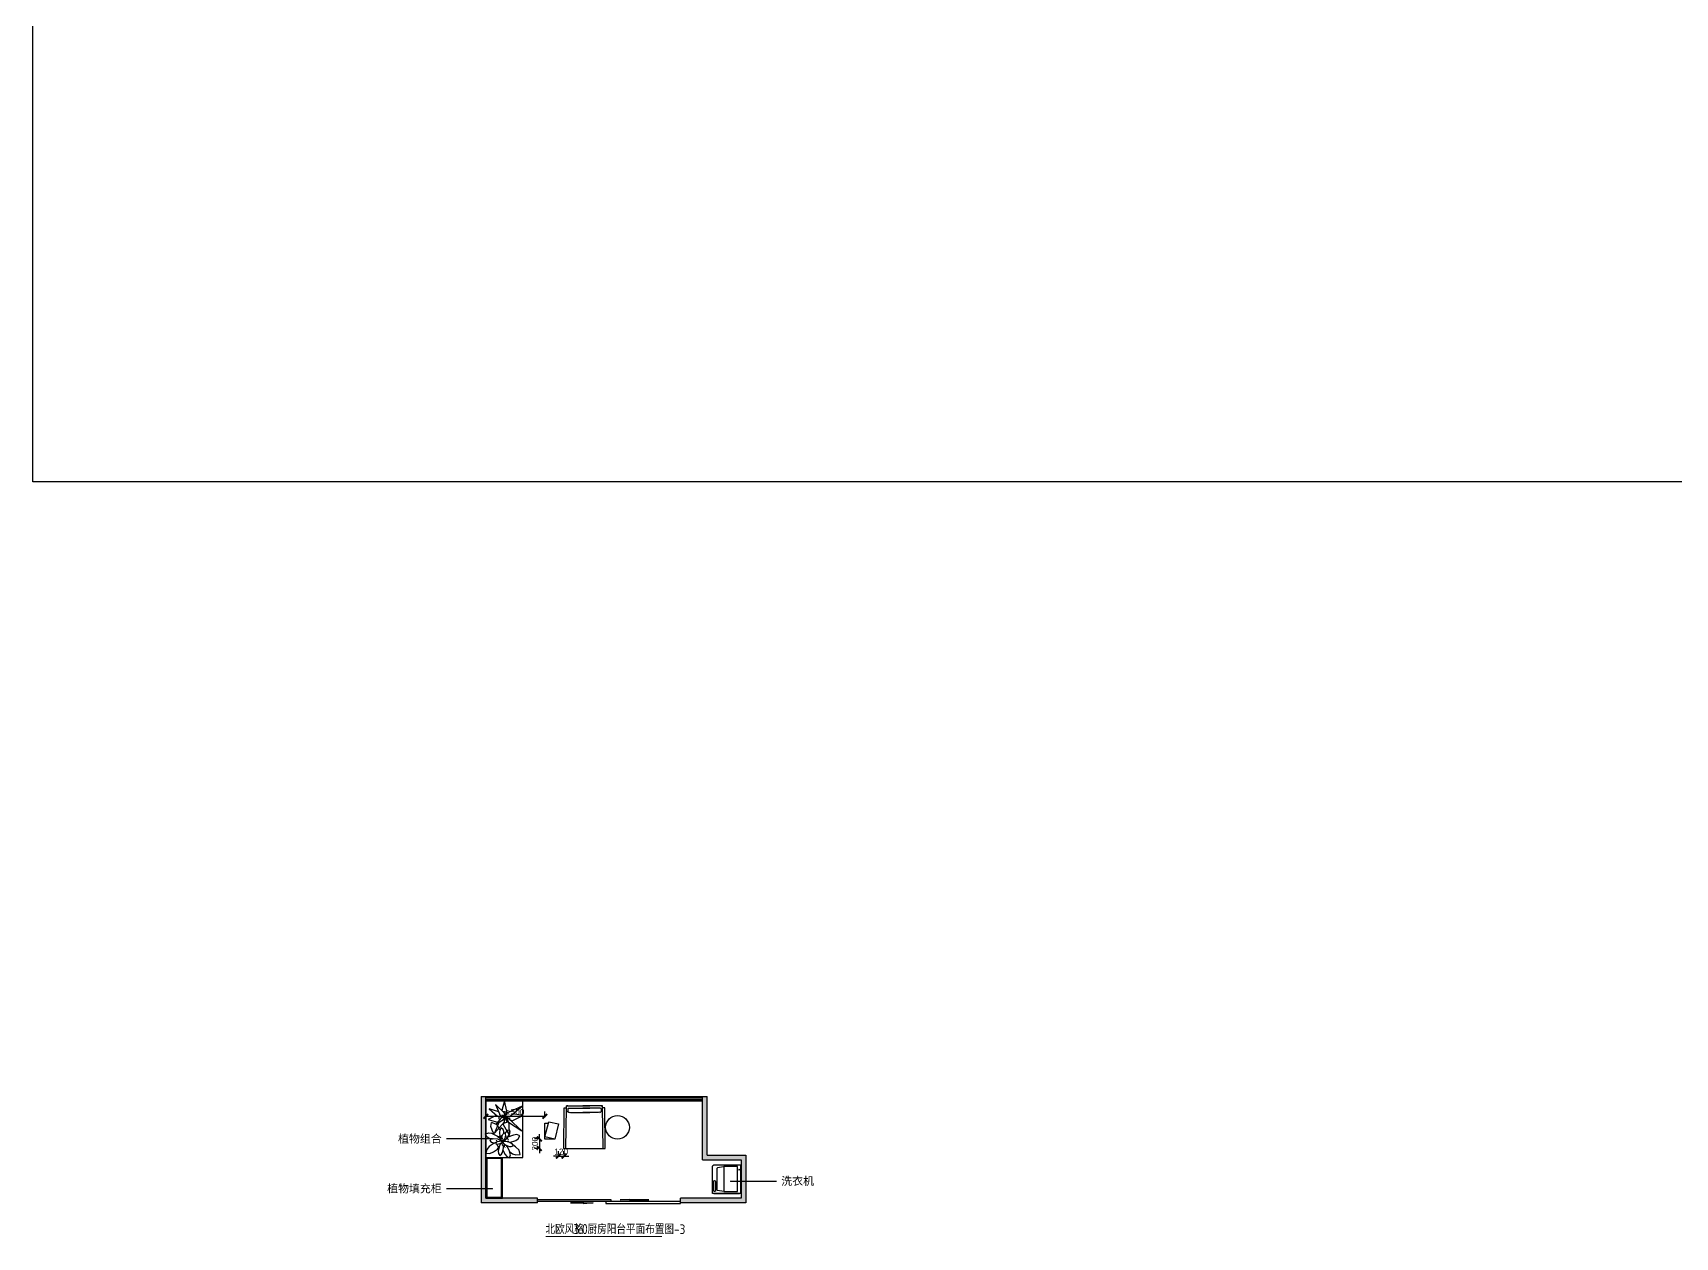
# Model space of a CAD drawing. Extents: x 96704 to 336282, y 34580 to 122302.
# Drawn here: x 251742 to 286383, y 56036 to 81426 of the extents above; entities that cross this region are included whole.
import ezdxf

# ---------------------------------------------------------------- set-up
doc = ezdxf.new("R2010")
doc.units = 0
doc.header["$LTSCALE"] = 1000
doc.header["$MEASUREMENT"] = 0
doc.linetypes.add('DASHED', pattern=[0.75, 0.5, -0.25])
for name, color, linetype in [('A-WINDOW-门窗', 153, 'Continuous'), ('DIM_SYMB', 3, 'Continuous'), ('FF-PLANTS', 86, 'Continuous'), ('PM-家具', 146, 'Continuous'), ('PUB_DIM', 3, 'Continuous'), ('PUB_TEXT', 7, 'Continuous'), ('WINDOW', 4, 'Continuous'), ('活动家具', 7, 'Continuous')]:
    doc.layers.add(name, color=color, linetype=linetype)
doc.styles.add('_TCH_DIM', font='SIMPLEX', dxfattribs={"bigfont": 'GBCBIG'})
doc.styles.add('ar', font='arial.ttf')
doc.styles.get("Standard").update_dxf_attribs({"font": 'gbenor.shx', "bigfont": 'gbcbig.shx'})
doc.dimstyles.new('1-50', dxfattribs={"dimscale": 50, "dimtxt": 2.5, "dimasz": 2, "dimexe": 2, "dimexo": 2.5, "dimgap": 0.6, "dimtad": 1, "dimdec": 0, "dimrnd": 0.005, "dimzin": 0, "dimdsep": 46, "dimtxsty": 'ar', "dimblk": 'ARCHTICK', "dimcen": 0.125, "dimclrd": 44, "dimclre": 44, "dimclrt": 50, "dimadec": 0, "dimazin": 0, "dimtfac": 1, "dimtdec": 0, "dimtix": 1, "dimtmove": 1, "dimatfit": 3, "dimldrblk": 'DOT', "dimfxl": 1, "dimtvp": 1, "dimtolj": 1, "dimtzin": 0, "dimarcsym": 0})
doc.dimstyles.new('ISO-25', dxfattribs={"dimtxt": 2.5, "dimasz": 2.5, "dimexe": 1.25, "dimexo": 0.625, "dimtad": 1, "dimtxsty": 'Standard', "dimcen": 2.5, "dimadec": 0, "dimazin": 0, "dimtfac": 1, "dimtmove": 0, "dimatfit": 3, "dimfxl": 1, "dimarcsym": 0})

# ---------------------------------------------------------------- blocks, each defined once
blk = doc.blocks.new('76867978978698')
for p, q in [((-93024, -48059), (-93024, -47488)), ((-92983, -47791), (-92981, -47791)), ((-92933, -47540), (-92933, -47978)), ((-92790, -47497), (-92917, -47521)), ((-92787, -47496), (-92787, -48022)), ((-92500, -47496), (-92786, -47496)), ((-92500, -48022), (-92500, -47496)), ((-93002, -47810), (-93002, -48002)), ((-92995, -48059), (-92453, -48059)), ((-92961, -47810), (-92961, -48002)), ((-92789, -48022), (-92917, -47997)), ((-92785, -48022), (-92500, -48022))]:
    blk.add_line(p, q)
at = {"linetype": 'Continuous'}
for p, q in [((-92999, -47459), (-92424, -47459)), ((-92424, -48059), (-92424, -47459)), ((-92424, -48059), (-93024, -48059))]:
    blk.add_line(p, q, dxfattribs=at)
at = {"extrusion": (0, 0, -1)}
for centre, major_axis, start_param, end_param in [((-92994, -47488), (-20.7, 20.7), 5.497787, 6.898523), ((-92982, -47810), (13.8, 13.8), 3.926991, 5.497787), ((-92981, -47810), (13.8, 13.8), -0.785398, 0.785398), ((-92913, -47540), (13.8, 13.8), 3.926991, 5.310051), ((-92461, -47560), (-5.87, 5.87), 1.570796326794896, 7.853981633974483), ((-92982, -48002), (-13.8, 13.8), 3.926991, 5.497787), ((-92981, -48002), (13.8, 13.8), 0.785398, 2.356195), ((-92913, -47978), (-13.8, 13.8), 4.117675, 5.497787), ((-92913, -47978), (-13.8, 13.8), 4.117675, 5.497787)]:
    blk.add_ellipse(centre, major_axis=major_axis, ratio=1, start_param=start_param, end_param=end_param, dxfattribs=at)
blk = doc.blocks.new('43654656767')
for p, q in [((-145046, -64916), (-145136, -64941)), ((-145099, -65022), (-145136, -64941)), ((-145033, -65069), (-145099, -65022)), ((-144986, -64924), (-145046, -64916)), ((-144943, -65114), (-145033, -65069)), ((-145010, -65125), (-144866, -65101)), ((-144904, -64962), (-144986, -64924)), ((-144851, -64921), (-144904, -64913)), ((-144904, -64913), (-144904, -64968)), ((-144904, -64968), (-144877, -65013)), ((-144877, -65013), (-144820, -65081)), ((-144866, -65101), (-144795, -65109)), ((-144816, -64944), (-144851, -64921)), ((-144820, -65081), (-144774, -65113)), ((-144795, -64969), (-144816, -64944)), ((-144779, -65074), (-144812, -65074)), ((-144812, -65074), (-144791, -65098)), ((-144801, -64991), (-144792, -64958)), ((-144791, -65036), (-144801, -64991)), ((-144795, -65109), (-144765, -65119)), ((-144792, -64958), (-144757, -64975)), ((-144773, -65075), (-144791, -65036)), ((-144791, -65098), (-144753, -65129)), ((-144750, -65080), (-144779, -65074)), ((-144771, -64888), (-144775, -64939)), ((-144775, -64939), (-144773, -64967)), ((-144774, -65113), (-144770, -65115)), ((-144739, -64845), (-144771, -64888)), ((-144757, -64975), (-144740, -64995)), ((-144725, -65098), (-144750, -65080)), ((-144740, -64995), (-144714, -65056)), ((-144699, -64883), (-144739, -64845)), ((-144717, -65113), (-144725, -65098)), ((-144714, -65128), (-144717, -65113)), ((-144715, -65123), (-144704, -65118)), ((-144714, -65056), (-144709, -65093)), ((-144709, -65093), (-144712, -65121)), ((-144707, -65119), (-144706, -65126)), ((-144704, -65118), (-144685, -65077)), ((-144674, -65102), (-144701, -65129)), ((-144685, -64919), (-144699, -64883)), ((-144675, -65027), (-144685, -64919)), ((-144685, -65077), (-144675, -65027)), ((-144607, -64891), (-144678, -64991)), ((-144628, -65077), (-144674, -65102)), ((-144576, -65061), (-144628, -65077)), ((-144555, -64839), (-144607, -64891)), ((-144582, -65063), (-144499, -64949)), ((-144514, -65056), (-144576, -65061)), ((-144488, -64823), (-144555, -64839)), ((-144533, -65133), (-144505, -65116)), ((-144476, -65075), (-144514, -65056)), ((-144505, -65116), (-144476, -65075)), ((-144429, -65062), (-144501, -65063)), ((-144499, -64949), (-144481, -64893)), ((-144481, -64893), (-144488, -64823)), ((-144323, -65080), (-144429, -65062)), ((-144254, -65138), (-144323, -65080)), ((-145100, -65207), (-145057, -65152)), ((-145041, -65244), (-145100, -65207)), ((-145057, -65152), (-145010, -65125)), ((-144964, -65244), (-145041, -65244)), ((-144937, -65238), (-144964, -65244)), ((-144935, -65231), (-144947, -65274)), ((-144947, -65274), (-144905, -65283)), ((-144904, -65196), (-144935, -65231)), ((-144905, -65283), (-144830, -65256)), ((-144826, -65152), (-144904, -65196)), ((-144883, -65386), (-144887, -65460)), ((-144887, -65460), (-144860, -65536)), ((-144836, -65264), (-144883, -65386)), ((-144809, -65226), (-144836, -65264)), ((-144776, -65139), (-144826, -65152)), ((-144800, -65205), (-144809, -65226)), ((-144809, -65226), (-144809, -65253)), ((-144809, -65253), (-144783, -65248)), ((-144769, -65167), (-144800, -65205)), ((-144788, -65495), (-144745, -65419)), ((-144783, -65248), (-144754, -65223)), ((-144731, -65139), (-144776, -65139)), ((-144746, -65150), (-144769, -65167)), ((-144754, -65223), (-144732, -65196)), ((-144753, -65129), (-144728, -65137)), ((-144723, -65144), (-144746, -65150)), ((-144745, -65419), (-144709, -65325)), ((-144732, -65196), (-144722, -65172)), ((-144726, -65144), (-144731, -65139)), ((-144728, -65137), (-144717, -65136)), ((-144719, -65145), (-144723, -65144)), ((-144722, -65172), (-144717, -65148)), ((-144715, -65159), (-144720, -65207)), ((-144720, -65207), (-144710, -65264)), ((-144717, -65148), (-144719, -65145)), ((-144717, -65136), (-144714, -65128)), ((-144711, -65156), (-144715, -65159)), ((-144711, -65140), (-144712, -65145)), ((-144712, -65145), (-144711, -65159)), ((-144709, -65139), (-144711, -65140)), ((-144711, -65159), (-144704, -65173)), ((-144710, -65264), (-144672, -65349)), ((-144699, -65136), (-144709, -65139)), ((-144709, -65325), (-144705, -65275)), ((-144706, -65126), (-144699, -65127)), ((-144704, -65173), (-144680, -65190)), ((-144701, -65129), (-144701, -65136)), ((-144681, -65139), (-144699, -65136)), ((-144640, -65170), (-144681, -65139)), ((-144680, -65190), (-144651, -65195)), ((-144672, -65349), (-144635, -65388)), ((-144665, -65150), (-144661, -65152)), ((-144661, -65152), (-144614, -65153)), ((-144651, -65195), (-144619, -65193)), ((-144619, -65230), (-144648, -65194)), ((-144619, -65193), (-144640, -65170)), ((-144635, -65388), (-144588, -65406)), ((-144584, -65322), (-144619, -65230)), ((-144614, -65153), (-144533, -65133)), ((-144564, -65162), (-144604, -65151)), ((-144602, -65275), (-144510, -65327)), ((-144588, -65406), (-144575, -65360)), ((-144575, -65360), (-144584, -65322)), ((-144475, -65213), (-144564, -65162)), ((-144510, -65327), (-144456, -65337)), ((-144414, -65264), (-144475, -65213)), ((-144468, -65219), (-144393, -65219)), ((-144456, -65337), (-144395, -65323)), ((-144395, -65323), (-144414, -65264)), ((-144393, -65219), (-144323, -65197)), ((-144323, -65197), (-144254, -65138)), ((-144860, -65536), (-144788, -65495))]:
    blk.add_line(p, q)
for start, end in [(143.0282, 164.4965), (126.6551, 136.418), (85.2848, 98.7499), (49.8179, 77.6637), (32.1423, 43.5771), (201.2653, 205.7604), (237.1582, 273.2041), (329.2581, 333.7532), (352.4345, 356.9296)]:
    blk.add_arc((-144714, -65139), 130, start, end)
blk = doc.blocks.new('54657657868')
for p, q in [((-144330, -64070), (-144225, -64315)), ((-144141, -64256), (-144330, -64070)), ((-144145, -63993), (-144197, -64201)), ((-144091, -64212), (-144145, -63993)), ((-144321, -64303), (-144486, -64387)), ((-144486, -64387), (-144291, -64448)), ((-144465, -64165), (-144287, -64316)), ((-144261, -64230), (-144465, -64165)), ((-144295, -64309), (-144321, -64303)), ((-144198, -64349), (-144318, -64482)), ((-144318, -64482), (-144164, -64392)), ((-144287, -64316), (-144181, -64335)), ((-144225, -64315), (-144184, -64329)), ((-144198, -64299), (-144175, -64347)), ((-144147, -64312), (-144198, -64299)), ((-144176, -64346), (-144198, -64349)), ((-144175, -64347), (-144145, -64342)), ((-144164, -64392), (-144145, -64342)), ((-144145, -64342), (-144147, -64312)), ((-144145, -64342), (-144091, -64212)), ((-144145, -64342), (-144141, -64256)), ((-144091, -64257), (-144145, -64342)), ((-144145, -64342), (-144044, -64332)), ((-144141, -64440), (-144145, -64342)), ((-144048, -64373), (-144145, -64342)), ((-144145, -64342), (-144090, -64429)), ((-144082, -64379), (-144145, -64342)), ((-144145, -64342), (-144105, -64389)), ((-144105, -64389), (-144054, -64466)), ((-143771, -64110), (-144091, -64257)), ((-144090, -64429), (-144071, -64441)), ((-144054, -64466), (-144082, -64379)), ((-143775, -64626), (-144048, -64373)), ((-144044, -64332), (-143771, -64110)), ((-144024, -64396), (-143981, -64415)), ((-143981, -64415), (-143757, -64304)), ((-143757, -64304), (-143969, -64271)), ((-144351, -64679), (-144141, -64440)), ((-144262, -64449), (-144351, -64679)), ((-144169, -64472), (-144172, -64493)), ((-144172, -64493), (-144040, -64723)), ((-144060, -64448), (-143775, -64626)), ((-144040, -64723), (-144041, -64459))]:
    blk.add_line(p, q)
for start, end in [(180, 205.6973), (145.6051, 155.1511), (227.0428, 231.9307), (42.6311, 102.2758), (338.7019, 349.807), (0, 10.9786), (264.3374, 307.1805)]:
    blk.add_arc((-144145, -64342), 117, start, end)
blk = doc.blocks.new('7687598798090')
at = {"linetype": 'Continuous'}
for p, q in [((-136048, -61954), (-136048, -63154)), ((-135268, -61954), (-136048, -61954)), ((-135268, -63154), (-135268, -61954)), ((-136048, -63154), (-135268, -63154))]:
    blk.add_line(p, q, dxfattribs=at)
at = {"layer": 'FF-PLANTS'}
blk.add_blockref('54657657868', (8489, 2039), dxfattribs=at)
at = {"layer": 'FF-PLANTS', "rotation": 324.383806949781}
blk.add_blockref('43654656767', (19879, -94140), dxfattribs=at)
blk = doc.blocks.new('8768769898')
at = {"linetype": 'Continuous'}
blk.add_lwpolyline([(-148422, -66690), (-148422, -66701), (-148634, -66701), (-148634, -66365), (-148558, -66365)], dxfattribs=at)
blk.add_lwpolyline([(-148549, -66331), (-148348, -66379), (-148424, -66701), (-148630, -66649)], close=True, dxfattribs=at)
blk = doc.blocks.new('6756847687658')
at = {"linetype": 'Continuous', "ltscale": 15}
for p, q in [((-153365, -66787), (-153354, -65931)), ((-153354, -65931), (-153307, -65931)), ((-153318, -66787), (-153307, -65931)), ((-153309, -66005), (-153275, -66005)), ((-153307, -65931), (-153303, -65887)), ((-153278, -65887), (-153303, -65887)), ((-153303, -65887), (-152811, -65887)), ((-153275, -65952), (-153275, -66005)), ((-153260, -65937), (-152811, -65937)), ((-152549, -65887), (-152961, -65887)), ((-152592, -65937), (-152961, -65937)), ((-152577, -65952), (-152577, -66005)), ((-152543, -66005), (-152577, -66005)), ((-152574, -65887), (-152549, -65887)), ((-152545, -65931), (-152549, -65887)), ((-152498, -65931), (-152545, -65931)), ((-152534, -66787), (-152545, -65931)), ((-152487, -66787), (-152498, -65931)), ((-153366, -66787), (-152487, -66787))]:
    blk.add_line(p, q, dxfattribs=at)
for centre, radius, start, end in [((-153260, -65952), 15, 90, 180), ((-153248, -65998), 27.5, 195.4224, 260.8747), ((-152604, -65998), 27.5, 279.1253, 344.5776), ((-152592, -65952), 15, 0, 90)]:
    blk.add_arc(centre, radius, start, end, dxfattribs=at)
blk.add_ellipse((-152812, -66019), major_axis=(-487, 0), ratio=0.025641, start_param=0.439784, end_param=1.572194, dxfattribs=at)
at = {"linetype": 'Continuous', "ltscale": 15, "extrusion": (0, 0, -1)}
blk.add_ellipse((-152961, -66019), major_axis=(399, 0), ratio=0.031305, start_param=0.439579, end_param=1.571989, dxfattribs=at)
blk = doc.blocks.new('_ArchTick')
at = {"color": 0, "linetype": 'ByBlock', "const_width": 0.4}
blk.add_lwpolyline([(-0.5, -0.5), (0.5, 0.5)], dxfattribs=at)
blk = doc.blocks.new('*D50')
at = {"layer": 'A-WINDOW-门窗', "color": 3, "lineweight": -2, "transparency": 16777216}
for p, q in [((262427, 58105), (262427, 58205)), ((262391, 58105), (262327, 58105)), ((262391, 57905), (262327, 57905)), ((262427, 58105), (262427, 57905)), ((262427, 57905), (262427, 57805))]:
    blk.add_line(p, q, dxfattribs=at)
at = {"layer": 'Defpoints', "color": 0, "transparency": 16777216}
for p in [(262427, 57905), (262516, 58105), (262516, 57905)]:
    blk.add_point(p, dxfattribs=at)
at = {"layer": 'A-WINDOW-门窗', "color": 3, "lineweight": -2, "transparency": 16777216, "xscale": 100, "yscale": 100, "zscale": 100}
for p, rotation in [((262427, 58105), 270), ((262427, 57905), 90)]:
    blk.add_blockref('_ArchTick', p, dxfattribs=dict(at, rotation=rotation))
at = {"layer": 'A-WINDOW-门窗', "color": 255, "transparency": 16777216, "insert": (262333, 58005), "char_height": 125, "attachment_point": 5, "rotation": 90, "style": 'ar'}
blk.add_mtext('\\A1;200', dxfattribs=at)
blk = doc.blocks.new('_Dot')
at = {"color": 0, "linetype": 'ByBlock', "lineweight": -2}
blk.add_line((-0.5, 0), (-1, 0), dxfattribs=at)
at = {"color": 0, "linetype": 'ByBlock', "const_width": 0.5}
blk.add_lwpolyline([(-0.25, 0, 1), (0.25, 0, 1)], format="xyb", close=True, dxfattribs=at)
blk = doc.blocks.new('*D51')
at = {"layer": 'A-WINDOW-门窗', "color": 3, "lineweight": -2, "transparency": 16777216}
for p, q in [((262827, 57745), (262727, 57745)), ((262827, 57780), (262827, 57845)), ((262827, 57745), (262946, 57745)), ((262946, 57779), (262946, 57845)), ((262946, 57745), (263046, 57745))]:
    blk.add_line(p, q, dxfattribs=at)
at = {"layer": 'Defpoints', "color": 0, "transparency": 16777216}
for p in [(262827, 57655), (262946, 57745), (262946, 57654)]:
    blk.add_point(p, dxfattribs=at)
at = {"layer": 'A-WINDOW-门窗', "color": 3, "lineweight": -2, "transparency": 16777216, "xscale": 100, "yscale": 100, "zscale": 100}
blk.add_blockref('_ArchTick', (262827, 57745), dxfattribs=at)
at = {"layer": 'A-WINDOW-门窗', "color": 3, "lineweight": -2, "transparency": 16777216, "xscale": 100, "yscale": 100, "zscale": 100, "rotation": 180}
blk.add_blockref('_ArchTick', (262946, 57745), dxfattribs=at)
at = {"layer": 'A-WINDOW-门窗', "color": 255, "transparency": 16777216, "insert": (262887, 57839), "char_height": 125, "attachment_point": 5, "style": 'ar'}
blk.add_mtext('\\A1;120', dxfattribs=at)
blk = doc.blocks.new('*D65')
at = {"layer": 'A-WINDOW-门窗', "color": 3, "lineweight": -2, "transparency": 16777216}
for p, q in [((261297, 58560), (261297, 58682)), ((262541, 58582), (261297, 58582)), ((262541, 58560), (262541, 58682))]:
    blk.add_line(p, q, dxfattribs=at)
at = {"layer": 'Defpoints', "color": 0, "transparency": 16777216}
for p in [(261297, 58582), (261297, 58435), (262541, 58435)]:
    blk.add_point(p, dxfattribs=at)
at = {"layer": 'A-WINDOW-门窗', "color": 3, "lineweight": -2, "transparency": 16777216, "xscale": 100, "yscale": 100, "zscale": 100, "rotation": 180}
blk.add_blockref('_ArchTick', (261297, 58582), dxfattribs=at)
at = {"layer": 'A-WINDOW-门窗', "color": 3, "lineweight": -2, "transparency": 16777216, "xscale": 100, "yscale": 100, "zscale": 100}
blk.add_blockref('_ArchTick', (262541, 58582), dxfattribs=at)
at = {"layer": 'A-WINDOW-门窗', "color": 255, "transparency": 16777216, "insert": (261919, 58676), "char_height": 125, "attachment_point": 5, "style": 'ar'}
blk.add_mtext('\\A1;≥500', dxfattribs=at)

msp = doc.modelspace()

# ---------------------------------------------------------------- hatches: boundary and pattern name
at = {"layer": '活动家具'}
h = msp.add_hatch(dxfattribs=at)
h.set_pattern_fill('钢筋混凝土', color=251, scale=10, angle=180)
h.set_pattern_definition([(225, (67850.256, 15362.27), (17.6776695, -17.6776695), []), (230, (67850.256, 15362.27), (-71.726018, 6.275213), [7.5, -82.5]), (175, (67850.256, 15362.27), (13.875133, -75.219213), [6, -66]), (280.4514, (67844.28, 15362.79), (-57.850938, -68.943954), [6.37402, -70.11421]), (226.1842, (67850.26, 15342.27), (-106.724105, 16.5519), [11.25, -123.75]), (276.6356, (67841.36, 15343.65), (-93.46627, -97.411787), [9.56103, -105.1713]), (171.1842, (67850.26, 15342.27), (-93.466195, -97.41186), [9, -99]), (201, (67840.256, 15347.27), (-59.690705, 40.261889), [7.5, -82.5]), (146, (67840.256, 15347.27), (-24.331533, -72.515005), [6, -66]), (251.4514, (67835.28, 15350.625), (-84.022263, -32.25305), [6.37402, -70.11421]), (217.5, (67850.256, 15362.27), (-1.2159855, -33.2893854), [0, -65.2, 0, -67, 0, -66.25]), (187.5, (67850.256, 15362.27), (-26.306954, -39.441171), [0, -38.2, 0, -63.7, 0, -25.25]), (147.5, (67872.556, 15362.27), (-53.3822436, 2.255487), [0, -25, 0, -78, 0, -103.5]), (137.5, (67882.556, 15362.27), (-58.318617, -10.010498), [0, -32.5, 0, -51.8, 0, -73.5])])
h.paths.add_polyline_path([(261296.6, 58208.1), (261293.5, 58215.6), (261296.6, 58216.6), (261296.6, 59000.9), (261196.6, 59000.9), (261196.6, 56758.4), (262387.6, 56758.4), (262387.6, 56858.4), (261296.6, 56858.4), (261296.6, 57710.9)])
h.paths.add_polyline_path([(266779.5, 57765.7), (265967.6, 57765.7), (265967.6, 59000.9), (265867.6, 59000.9), (265867.6, 57665.7), (266679.5, 57665.7), (266679.5, 57558.1), (266679.5, 57558.1), (266679.5, 56958.1), (266679.5, 56858.4), (265404.7, 56858.4), (265404.7, 56788), (265405.2, 56788), (265405.2, 56758.4), (266779.5, 56758.4)])

# ---------------------------------------------------------------- linework, layer by layer
at = {"linetype": 'Continuous'}
for p, q in [((261196.6, 59000.9), (261196.6, 56758.4)), ((261196.6, 59000.9), (261296.6, 59000.9)), ((261296.6, 56858.4), (261296.6, 59000.9)), ((265867.6, 57665.7), (265867.6, 59000.9)), ((265867.6, 59000.9), (265967.6, 59000.9)), ((265867.6, 58378.4), (265867.6, 58910.9)), ((265967.6, 57765.7), (265967.6, 59000.9)), ((265867.6, 57665.7), (266679.5, 57665.7)), ((265967.6, 57765.7), (266779.5, 57765.7)), ((266679.5, 57665.7), (266679.5, 56858.4)), ((266779.5, 57765.7), (266779.5, 56758.4)), ((262387.6, 56858.4), (261296.6, 56858.4)), ((262387.6, 56758.4), (262387.6, 56858.4)), ((266679.5, 56858.4), (265404.7, 56858.4)), ((265404.7, 56758.4), (265404.7, 56858.4)), ((262387.6, 56758.4), (261196.6, 56758.4)), ((266779.5, 56758.4), (265404.7, 56758.4))]:
    msp.add_line(p, q, dxfattribs=at)
msp.add_lwpolyline([(251742.5, 107343), (336281.5, 107343), (336281.5, 71963.5), (251742.5, 71963.5)], close=True)
at = {"layer": 'A-WINDOW-门窗', "color": 9}
msp.add_line((265867.4, 58407.8), (265867.4, 58900.9), dxfattribs=at)
at = {"layer": 'A-WINDOW-门窗', "color": 250, "linetype": 'DASHED', "ltscale": 2}
msp.add_lwpolyline([(261316.6, 56878.4), (261626.6, 56878.4), (261626.6, 57690.9), (261316.6, 57690.9)], close=True, dxfattribs=at)
at = {"layer": 'DIM_SYMB', "const_width": 21}
msp.add_lwpolyline([(262556.2, 56046), (265013.3, 56046)], dxfattribs=at)
at = {"layer": 'PM-家具'}
msp.add_lwpolyline([(261296.6, 56858.4), (261646.6, 56858.4), (261646.6, 57710.9), (261296.6, 57710.9)], close=True, dxfattribs=at)
msp.add_circle((264074.5, 58350.3), 250, dxfattribs=at)
at = {"layer": 'WINDOW'}
for p, q in [((261296.6, 59000.9), (265867.6, 59000.9)), ((261296.6, 58970.9), (265867.6, 58970.9)), ((261296.6, 58940.9), (265867.6, 58940.9)), ((261296.6, 58910.9), (265867.6, 58910.9))]:
    msp.add_line(p, q, dxfattribs=at)
for points in [[(262387.6, 56828.9), (263936.4, 56828.9), (263936.4, 56788), (262387.6, 56788)], [(265405.2, 56788), (263830.4, 56788), (263830.4, 56747), (265405.2, 56747)]]:
    msp.add_lwpolyline(points, close=True, dxfattribs=at)
for points in [[(264127.5, 56820.3), (264324.2, 56834.7), (264324.2, 56820.3), (264737.4, 56820.3), (264127.5, 56820.3)], [(263563.3, 56755.6), (263366.7, 56741.2), (263366.7, 56755.6), (263083.3, 56755.6), (263563.3, 56755.6)]]:
    msp.add_lwpolyline(points, dxfattribs=at)

# ---------------------------------------------------------------- block references
at = {"layer": 'PM-家具'}
for name, p in [('7687598798090', (397344.6, 120865.3)), ('6756847687658', (416304.3, 124691.6)), ('8768769898', (411175.2, 124800)), ('76867978978698', (359103.3, 105017.4))]:
    msp.add_blockref(name, p, dxfattribs=at)

# ---------------------------------------------------------------- texts
at = {"layer": 'DIM_SYMB', "color": 7, "char_height": 168.794, "width": 2249.346, "style": '_TCH_DIM'}
for s, insert, attachment_point in [('{\\fMicrosoft YaHei|b0|i0|c134|p34;植物组合}', (260366.9, 58194, 0), 3), ('{\\fMicrosoft YaHei|b0|i0|c134|p34;植物填充柜}', (260366.9, 57143.7, 0), 3), ('{\\fMicrosoft YaHei|b0|i0|c134|p34;洗衣机}', (267528.4, 57302.6, 0), 1)]:
    msp.add_mtext(s, dxfattribs=dict(at, insert=insert, attachment_point=attachment_point))
at = {"layer": 'PUB_TEXT'}
for s, height, p in [('北欧风格', 202.55, (262556.2, 56101.4)), ('3.0', 210, (263146, 56101.4)), ('厨房阳台平面布置图-3', 202.553, (263443.5, 56101.4))]:
    msp.add_text(s, height=height, dxfattribs=at).set_placement(p)

# ---------------------------------------------------------------- dimensions: what is measured, and where the dimension line sits
at = {"layer": 'A-WINDOW-门窗', "color": 9}
for base, p1, p2, text, picture, middle in [((261296.6, 58582.4), (262540.9, 58434.8), (261296.6, 58434.8), '≥500', '*D65', (261918.8, 58676.2)), ((262946, 57745.2), (262827.3, 57655), (262946, 57653.5), '120', '*D51', (262886.6, 57839))]:
    dim = msp.add_linear_dim(base=base, p1=p1, p2=p2, text=text, dimstyle='1-50', override={"dimclrd": 3, "dimclre": 3, "dimclrt": 255}, dxfattribs=at)
    dim.commit()
    dim.dimension.update_dxf_attribs({"geometry": picture, "text_midpoint": middle})
dim = msp.add_linear_dim(base=(262427.2, 57904.7), p1=(262515.7, 58104.9), p2=(262515.7, 57904.7), angle=90, dimstyle='1-50', override={"dimclrd": 3, "dimclre": 3, "dimclrt": 255}, dxfattribs=at)
dim.commit()
dim.dimension.update_dxf_attribs({"geometry": '*D50', "text_midpoint": (262333.4, 58004.8)})

# ---------------------------------------------------------------- leaders
at = {"layer": 'PUB_DIM'}
for points in [[(261434.5, 58105.4, 0), (260465.3, 58107.5, 0)], [(266460.8, 57214, 0), (267429.9, 57216.1, 0)], [(261434.5, 57055.1, 0), (260465.3, 57057.2, 0)]]:
    msp.add_leader(points, dimstyle='ISO-25', override={"dimscale": 0, "dimasz": 120, "dimtad": 0, "dimldrblk": 'DotSmall', "dimfxl": 100, "dimfxlon": 1, "dimarcsym": 1}, dxfattribs=at)

doc.saveas('drawing.dxf')
